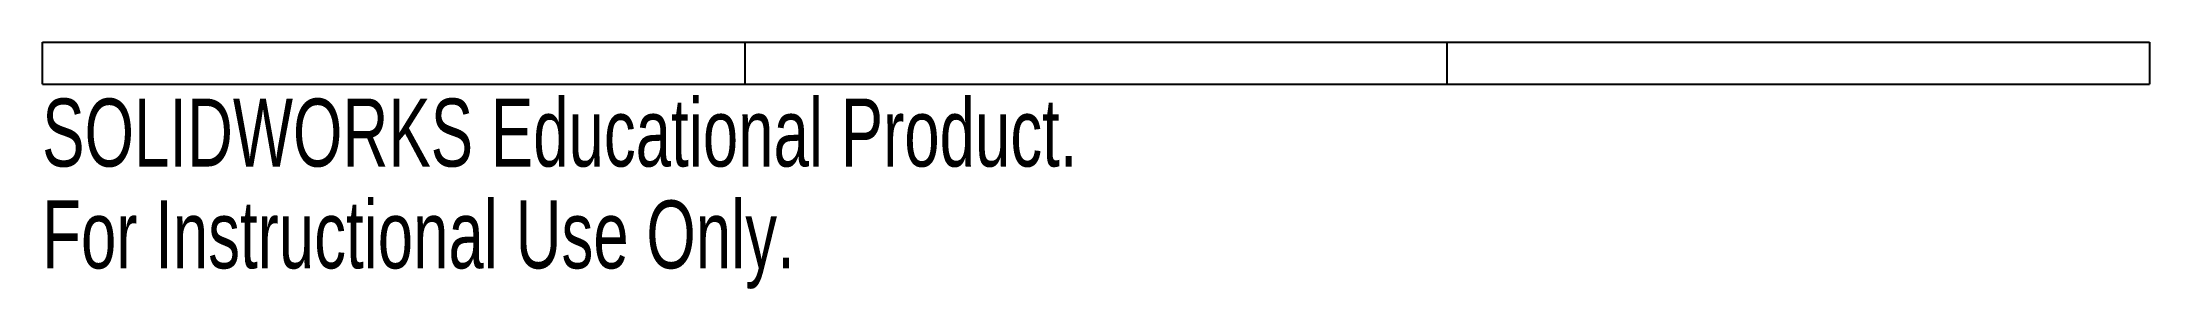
# Paper-space layout '_Front' of a CAD drawing. Header units: millimetres. Extents: x -75 to 75, y -15 to 3.
import ezdxf

# ---------------------------------------------------------------- set-up
doc = ezdxf.new("R2010")
doc.units = ezdxf.units.MM
doc.styles.add('SLDTEXTSTYLE0', font='TXT', dxfattribs={"width": 0.7})

psp = doc.layouts.new('_Front')

# ---------------------------------------------------------------- linework, layer by layer
at = {"color": 7, "linetype": 'Continuous', "lineweight": 25}
for p, q in [((-75, 3), (-75, 0)), ((-74.98, 3), (74.98, 3)), ((-25, 3), (-25, 0)), ((25, 0), (25, 3)), ((75, 0), (75, 3)), ((-74.98, 0), (74.98, 0))]:
    psp.add_line(p, q, dxfattribs=at)

# ---------------------------------------------------------------- texts
at = {"color": 7, "linetype": 'Continuous', "char_height": 4.8336, "attachment_point": 1, "style": 'SLDTEXTSTYLE0'}
for s, insert in [('SOLIDWORKS Educational Product.', (-75, -1.02)), ('For Instructional Use Only.', (-75, -8.27))]:
    psp.add_mtext(s, dxfattribs=dict(at, insert=insert))

doc.saveas('drawing.dxf')
